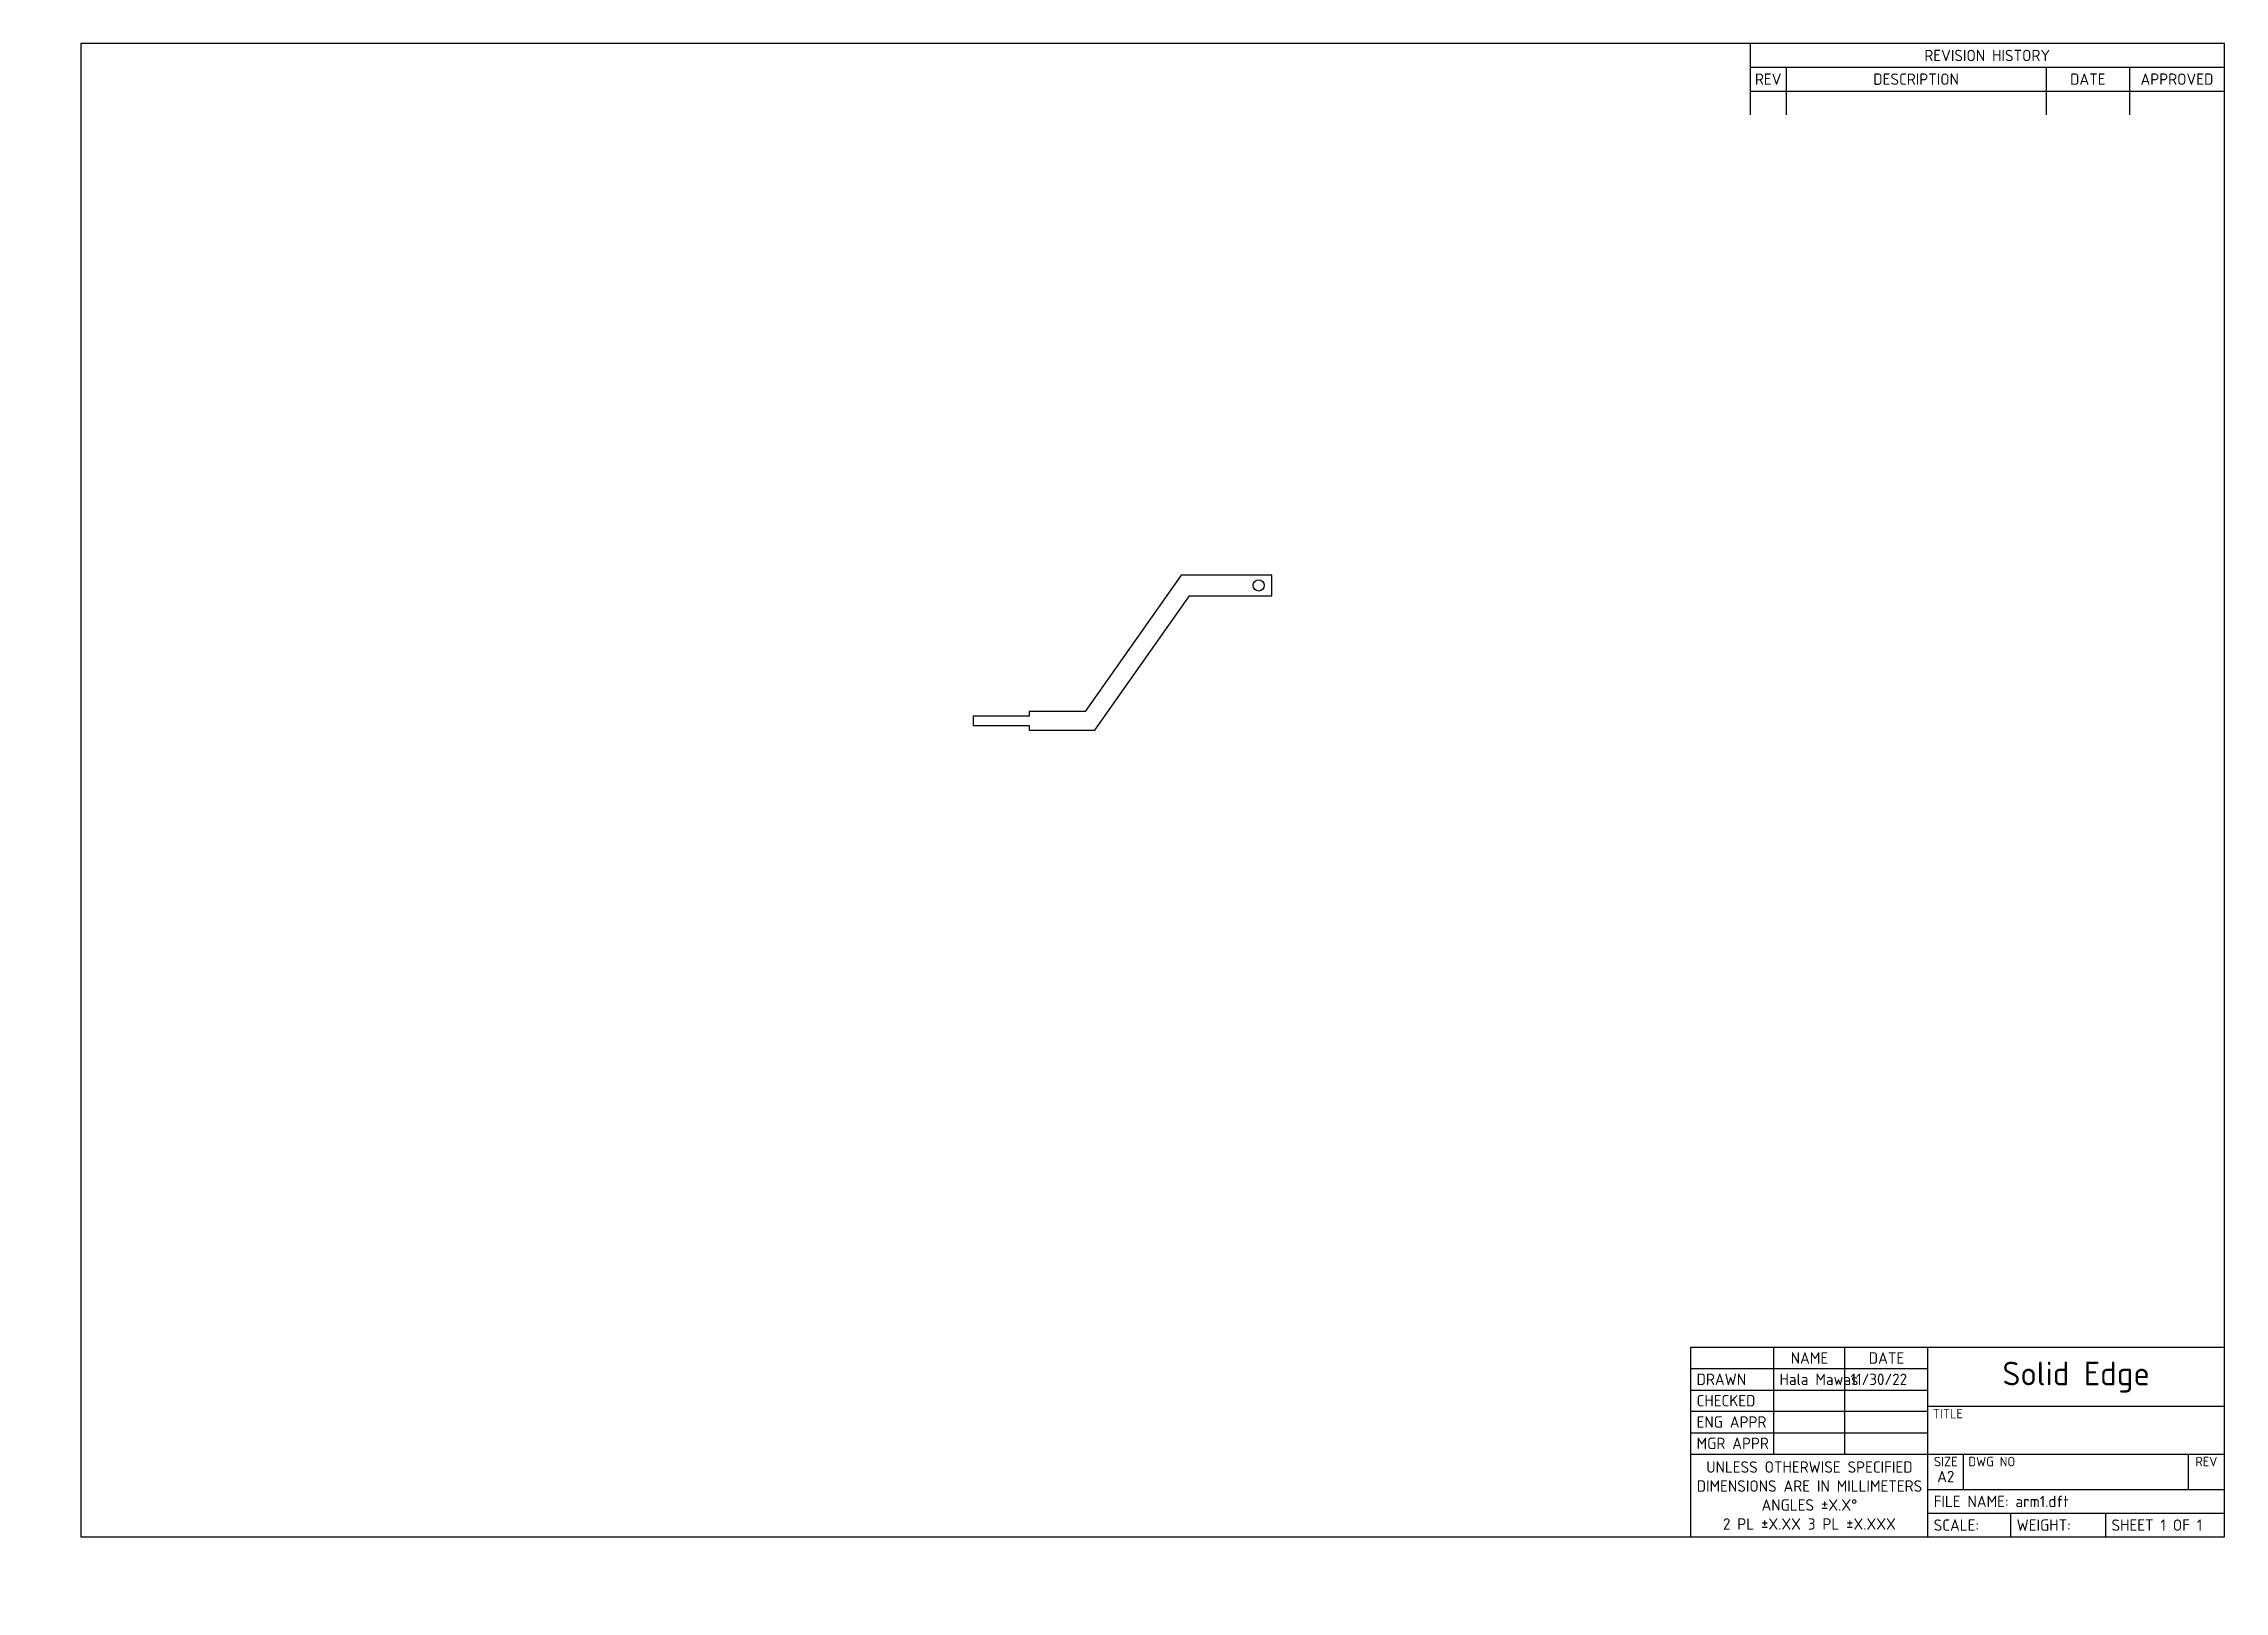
# Model space of a CAD drawing. Header units: millimetres. Extents: x 0 to 584, y -5 to 410.
import ezdxf
from ezdxf import colors
from ezdxf.entities.mleader import LeaderData, LeaderLine
from ezdxf.math import Vec2, Vec3

# ---------------------------------------------------------------- set-up
doc = ezdxf.new("R2010")
doc.units = ezdxf.units.MM
doc.layers.add('BHOLDER1', color=7, linetype='Continuous')
doc.layers.add('Default', color=7, linetype='Continuous')

# ---------------------------------------------------------------- blocks, each defined once
blk = doc.blocks.new('SE')
at = {"layer": 'BHOLDER1', "color": 7, "linetype": 'Continuous'}
for p, q in [((304.65, 267.62), (278.89, 231.12)), ((328.89, 267.62), (304.65, 267.62)), ((328.89, 262.12), (328.89, 267.62)), ((281.48, 226.12), (306.89, 262.12)), ((306.89, 262.12), (328.89, 262.12)), ((248.89, 229.87), (248.89, 227.37)), ((263.89, 229.87), (248.89, 229.87)), ((278.89, 231.12), (263.89, 231.12)), ((263.89, 231.12), (263.89, 229.87)), ((248.89, 227.37), (263.89, 227.37)), ((263.89, 227.37), (263.89, 226.12)), ((263.89, 226.12), (281.48, 226.12))]:
    blk.add_line(p, q, dxfattribs=at)
blk.add_circle((325.39, 264.87), 1.5, dxfattribs=at)
blk = doc.blocks.new('_DOT')
at = {"color": 0}
blk.add_line((0, 0), (-1, 0), dxfattribs=at)
at = {"color": 0, "const_width": 0.333}
blk.add_lwpolyline([(-0.1665, 0, 1), (0.1665, 0, 1)], format="xyb", close=True, dxfattribs=at)

msp = doc.modelspace()

# ---------------------------------------------------------------- linework, layer by layer
at = {"layer": 'Default', "color": 7, "linetype": 'Continuous'}
for p, q in [((584, 410), (10, 410)), ((10, 410), (10, 10)), ((457, 410), (457, 390.95)), ((584, 10), (584, 410)), ((457, 403.65), (584, 403.65)), ((466.65, 403.65), (466.65, 390.95)), ((536.25, 403.65), (536.25, 390.95)), ((558.6, 403.65), (558.6, 390.95)), ((457, 397.3), (584, 397.3)), ((441.13, 10), (441.13, 60.8)), ((441.13, 60.8), (584, 60.8)), ((463.35, 32.22), (463.35, 60.8)), ((482.4, 32.22), (482.4, 60.8)), ((504.62, 10), (504.62, 60.8)), ((441.13, 55.09), (504.62, 55.09)), ((441.13, 49.37), (504.62, 49.37)), ((441.13, 43.66), (504.62, 43.66)), ((504.62, 45.05), (584, 45.05)), ((441.13, 37.94), (504.62, 37.94)), ((441.13, 32.22), (584, 32.22)), ((514.15, 22.7), (514.15, 32.1)), ((574.35, 22.7), (574.35, 32.1)), ((504.62, 22.7), (584, 22.7)), ((504.62, 16.35), (584, 16.35)), ((526.85, 10), (526.85, 16.35)), ((552.25, 10), (552.25, 16.35)), ((10, 10), (584, 10))]:
    msp.add_line(p, q, dxfattribs=at)

# ---------------------------------------------------------------- block references
at = {"layer": 'Default'}
msp.add_blockref('SE', (0, 0), dxfattribs=at)

# ---------------------------------------------------------------- texts
for s, insert, char_height, width, attachment_point in [('{\\fSolid Edge ISO|b0||i0||c0|p34;\\C7;\\H3.048;\\W1.;REVISION HISTORY}', (520.5, 406.82), 3.048, 127, 5), ('{\\fSolid Edge ISO|b0||i0||c0|p34;\\C7;\\H3.048;\\W1.;REV}', (461.83, 400.48), 3.048, 9.652, 5), ('{\\fSolid Edge ISO|b0||i0||c0|p34;\\C7;\\H3.048;\\W1.;DESCRIPTION}', (501.45, 400.48), 3.048, 69.596, 5), ('{\\fSolid Edge ISO|b0||i0||c0|p34;\\C7;\\H3.048;\\W1.;DATE}', (547.42, 400.48), 3.048, 22.352, 5), ('{\\fSolid Edge ISO|b0||i0||c0|p34;\\C7;\\H3.048;\\W1.;APPROVED}', (571.3, 400.48), 3.048, 25.4, 5), ('{\\fSolid Edge ISO|b0||i0||c0|p34;\\C7;\\H3.048;\\W1.;NAME}', (472.88, 57.94), 3.048, 19.05, 5), ('{\\fSolid Edge ISO|b0||i0||c0|p34;\\C7;\\H3.048;\\W1.;DATE}', (493.51, 57.94), 3.048, 22.225, 5), ('{\\fSolid Edge ISO|b0||i0||c0|p34;\\C7;\\H3.048;\\W1.;DRAWN}', (442.65, 52.23), 3.048, 20.701, 4), ('{\\fSolid Edge ISO|b1||i0||c0|p34;\\C7;\\H6.35;\\W1.;Solid Edge}', (544.31, 52.83), 6.35, 79.375, 5), ('{\\fSolid Edge ISO|b0||i0||c0|p34;\\C7;\\H3.048;\\W1.;CHECKED}', (442.65, 46.51), 3.048, 20.701, 4), ('{\\fSolid Edge ISO|b0||i0||c0|p34;\\C7;\\H3.048;\\W1.;ENG APPR}', (442.65, 40.8), 3.048, 20.701, 4), ('{\\fSolid Edge ISO|b0||i0||c0|p34;\\C7;\\H2.54;\\W1.;TITLE}', (505.9, 44.3), 2.54, 78.105, 1), ('{\\fSolid Edge ISO|b0||i0||c0|p34;\\C7;\\H3.048;\\W1.;MGR APPR}', (442.65, 35.08), 3.048, 20.701, 4), ('{\\fSolid Edge ISO|b0||i0||c0|p34;\\C7;\\H3.048;\\W1.;UNLESS OTHERWISE SPECIFIED\\P}{\\fSolid Edge ISO|b0||i0||c0|p34;\\C7;\\H3.048;\\W1.;DIMENSIONS ARE IN MILLIMETERS\\P}{\\fSolid Edge ISO|b0||i0||c0|p34;\\C7;\\H3.048;\\W1.;ANGLES ±X.X°\\P}{\\fSolid Edge ISO|b0||i0||c0|p34;\\C7;\\H3.048;\\W1.;2 PL ±X.XX 3 PL ±X.XXX}', (472.88, 21.11), 3.048, 63.5, 5), ('{\\fSolid Edge ISO|b0||i0||c0|p34;\\C7;\\H2.54;\\W1.;SIZE}', (509.39, 31.47), 2.54, 9.525, 2), ('{\\fSolid Edge ISO|b0||i0||c0|p34;\\C7;\\H2.54;\\W1.;DWG NO}', (515.42, 31.47), 2.54, 58.928, 1), ('{\\fSolid Edge ISO|b0||i0||c0|p34;\\C7;\\H2.54;\\W1.;REV}', (579.17, 31.47), 2.54, 9.652, 2), ('{\\fSolid Edge ISO|b1||i0||c0|p34;\\C7;\\H3.048;\\W1.;A2}', (509.39, 26.19), 3.048, 9.525, 5), ('{\\fSolid Edge ISO|b0||i0||c0|p34;\\C7;\\H3.048;\\W1.;SCALE:}', (506.15, 13.18), 3.048, 20.701, 4), ('{\\fSolid Edge ISO|b0||i0||c0|p34;\\C7;\\H3.048;\\W1.;WEIGHT:}', (528.37, 13.18), 3.048, 23.876, 4)]:
    msp.add_mtext(s, dxfattribs=dict(at, insert=insert, char_height=char_height, width=width, attachment_point=attachment_point))

# ---------------------------------------------------------------- leaders
at = {"layer": 'Default', "color": 7, "linetype": 'Continuous'}
ml = msp.add_multileader_mtext('Standard', dxfattribs=at)
ml.set_content('{\\pxsm0.9;\\fSolid Edge ISO|b0||i0||c0|p34;\\W1.;11/30/22\\P}', color=256)
ml.set_leader_properties()
ml.set_arrow_properties(name='DOT')
ml.build(insert=Vec2(0, 0))
ml.multileader.update_dxf_attribs({"leader_type": 0, "dogleg_length": 0, "arrow_head_size": 3.05})
ctx = ml.context
ctx.base_point, ctx.char_height, ctx.arrow_head_size, ctx.landing_gap_size = Vec3(481.92, 52.21), 3.048, 3.05, 1.07
notes = []
notes.append((ctx, [(0, (0, 0, 0), (0, 0), (1, 0), 1, [])]))
ctx.mtext.insert = Vec3(483.92, 53.75)
ml = msp.add_multileader_mtext('Standard', dxfattribs=at)
ml.set_content('{\\pxsm0.9;\\fSolid Edge ISO|b0||i0||c0|p34;\\W1.;Hala Mawas\\P}', color=256)
ml.set_leader_properties()
ml.set_arrow_properties(name='DOT')
ml.build(insert=Vec2(0, 0))
ml.multileader.update_dxf_attribs({"leader_type": 0, "dogleg_length": 0, "arrow_head_size": 3.05})
ctx = ml.context
ctx.base_point, ctx.char_height, ctx.arrow_head_size, ctx.landing_gap_size = Vec3(462.87, 52.22), 3.048, 3.05, 1.07
notes.append((ctx, [(0, (0, 0, 0), (0, 0), (1, 0), 1, [])]))
ctx.mtext.insert = Vec3(464.87, 53.75)
ml = msp.add_multileader_mtext('Standard', dxfattribs=at)
ml.set_content('{\\pxsm0.9;\\fSolid Edge ISO|b0||i0||c0|p34;\\W1.;FILE NAME: arm1.dft\\P}', color=256)
ml.set_leader_properties()
ml.set_arrow_properties(name='DOT')
ml.build(insert=Vec2(0, 0))
ml.multileader.update_dxf_attribs({"leader_type": 0, "dogleg_length": 0, "arrow_head_size": 3.05})
ctx = ml.context
ctx.base_point, ctx.char_height, ctx.arrow_head_size, ctx.landing_gap_size = Vec3(504.15, 19.52), 3.048, 3.05, 1.07
notes.append((ctx, [(0, (0, 0, 0), (0, 0), (1, 0), 1, [])]))
ctx.mtext.insert = Vec3(506.15, 21.05)
ml = msp.add_multileader_mtext('Standard', dxfattribs=at)
ml.set_content('{\\pxsm0.9;\\fSolid Edge ISO|b0||i0||c0|p34;\\W1.;SHEET 1 OF 1\\P}', color=256)
ml.set_leader_properties()
ml.set_arrow_properties(name='DOT')
ml.build(insert=Vec2(0, 0))
ml.multileader.update_dxf_attribs({"leader_type": 0, "dogleg_length": 0, "arrow_head_size": 3.05})
ctx = ml.context
ctx.base_point, ctx.char_height, ctx.arrow_head_size, ctx.landing_gap_size = Vec3(551.77, 13.16), 3.048, 3.05, 1.07
notes.append((ctx, [(0, (0, 0, 0), (0, 0), (1, 0), 1, [])]))
ctx.mtext.insert = Vec3(553.77, 14.7)
for ctx, leaders in notes:
    for number, flags, end, landing, length, lines in leaders:
        leader = LeaderData()
        leader.index, (leader.has_last_leader_line, leader.has_dogleg_vector, leader.attachment_direction) = number, flags
        leader.last_leader_point, leader.dogleg_vector, leader.dogleg_length = Vec3(end), Vec3(landing), length
        for number, points, colour, breaks in lines:
            line = LeaderLine()
            line.index, line.vertices, line.color, line.breaks = number, Vec3.list(points), colors.encode_raw_color(colour), breaks
            leader.lines.append(line)
        ctx.leaders.append(leader)

doc.saveas('drawing.dxf')
